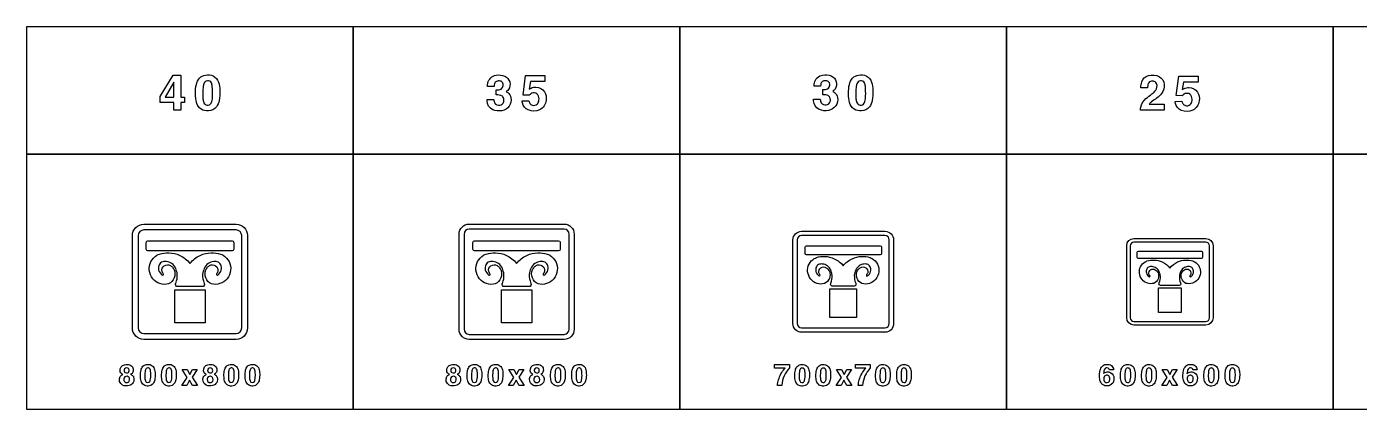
# Model space of a CAD drawing. Extents: x 0 to 18160, y 0 to 2655.
# Drawn here: x 0 to 9262, y 0 to 2655 of the extents above; entities that cross this region are included whole.
import ezdxf

# ---------------------------------------------------------------- set-up
doc = ezdxf.new("R2010")
doc.units = 0
doc.header["$MEASUREMENT"] = 0

msp = doc.modelspace()

# ---------------------------------------------------------------- linework, layer by layer
for points in [[(0, 1770), (2270, 1770), (2270, 2655), (0, 2655)], [(2270, 1770), (4540, 1770), (4540, 2655), (2270, 2655)], [(4540, 1770), (6810, 1770), (6810, 2655), (4540, 2655)], [(6810, 1770), (9080, 1770), (9080, 2655), (6810, 2655)], [(9080, 1770), (11350, 1770), (11350, 2655), (9080, 2655)], [(927.496, 2171.35), (1017.9, 2317.79), (1070.98, 2317.79), (1070.98, 2166.57), (1097.95, 2166.57), (1097.95, 2128.53), (1070.98, 2128.53), (1070.98, 2076.28), (1023.46, 2076.28), (1023.46, 2128.53), (927.496, 2128.53)], [(1023.46, 2269.13), (963.474, 2166.57), (1023.46, 2166.57)], [(0, 0), (2270, 0), (2270, 1770), (0, 1770)], [(2270, 0), (4540, 0), (4540, 1770), (2270, 1770)], [(4540, 0), (6810, 0), (6810, 1770), (4540, 1770)], [(6810, 0), (9080, 0), (9080, 1770), (6810, 1770)], [(9080, 0), (11350, 0), (11350, 1770), (9080, 1770)], [(5675, 835.645), (5767.5, 835.645), (5767.5, 636.132), (5675, 636.132), (5582.5, 636.132), (5582.5, 835.645)], [(7945, 842.695), (8024.28, 842.695), (8024.28, 671.685), (7945, 671.685), (7865.72, 671.685), (7865.72, 842.695)], [(1135, 828.594), (1240.71, 828.594), (1240.71, 600.579), (1135, 600.579), (1029.29, 600.579), (1029.29, 828.594)], [(3405, 828.594), (3510.71, 828.594), (3510.71, 600.579), (3405, 600.579), (3299.29, 600.579), (3299.29, 828.594)], [(1115.2, 221.769), (1080.08, 276.319), (1114.84, 276.319), (1133.11, 242.267), (1151.83, 276.319), (1185.98, 276.319), (1150.44, 222.29), (1186.95, 166.272), (1152.4, 166.272), (1132.54, 202.362), (1112.14, 166.272), (1077.99, 166.272)], [(3385.19, 221.769), (3350.07, 276.319), (3384.84, 276.319), (3403.11, 242.267), (3421.83, 276.319), (3455.97, 276.319), (3420.43, 222.29), (3456.95, 166.271), (3422.4, 166.271), (3402.54, 202.361), (3382.14, 166.271), (3347.99, 166.271)], [(5662.41, 221.387), (5627.29, 275.936), (5662.06, 275.936), (5680.33, 241.884), (5699.05, 275.936), (5733.19, 275.936), (5697.65, 221.908), (5734.17, 165.889), (5699.62, 165.889), (5679.76, 201.979), (5659.35, 165.889), (5625.21, 165.889)], [(7925.79, 221.523), (7890.67, 276.072), (7925.43, 276.072), (7943.7, 242.02), (7962.42, 276.072), (7996.57, 276.072), (7961.03, 222.044), (7997.54, 166.025), (7962.99, 166.025), (7943.13, 202.115), (7922.73, 166.025), (7888.58, 166.025)]]:
    msp.add_lwpolyline(points, close=True)
for points in [[(1173.29, 2191.65, -0.0563084), (1179.33, 2254.48, -0.130301), (1201.53, 2298.28, -0.174843), (1243.35, 2319.69, -0.147552), (1296.47, 2313.05, -0.192146), (1333.28, 2269.88, -0.0833996), (1342.52, 2212.85, -0.0545507), (1337.51, 2142.08, -0.116773), (1318.43, 2098, -0.221099), (1263.57, 2070.32, -0.162564), (1212.11, 2082.84, -0.174743), (1180.84, 2128.26, -0.0640867), (1173.37, 2186.95)], [(3199.84, 2150.87), (3246.2, 2150.87, 0.0411845), (3248.26, 2135.66, 0.335066), (3278.75, 2110.39, 0.276505), (3310.74, 2124.92, 0.158203), (3316.31, 2145.65, 0.0878221), (3313.34, 2161.57, 0.217575), (3294.82, 2178.43, 0.0882727), (3273.57, 2181.56), (3262.75, 2181.56), (3262.75, 2216.82, 0.0282129), (3282.34, 2217.42, 0.50028), (3309.32, 2262.91, 0.235001), (3290.79, 2277.96, 0.165496), (3265.12, 2275.67, 0.220849), (3250.9, 2259.12, 0.055705), (3248.02, 2240.92), (3203.2, 2240.92, -0.0488003), (3204.97, 2263.51, -0.30773), (3262.59, 2318.01, -0.146685), (3322.07, 2312.08, -0.469869), (3348.61, 2219.31, -0.0891152), (3336.57, 2207.54), (3332.3, 2204.54, -0.0245333), (3343.48, 2198.14, -0.202429), (3365.75, 2161.45, -0.422325), (3303.08, 2072, -0.154301), (3238.98, 2079.19, -0.287878), (3199.96, 2139.89, -0.0143877)], [(3442.43, 2139.57), (3489.39, 2141.35, 0.0452719), (3495.79, 2125.12, 0.0567733), (3500.53, 2118.25, 0.070207), (3504.95, 2114.77, 0.264984), (3540.97, 2112.87, 0.20748), (3558.38, 2135.98, 0.147389), (3557.24, 2174.01, 0.308532), (3527.86, 2195.42, 0.215743), (3498.08, 2185.19, 0.028781), (3492.71, 2178.95), (3450.09, 2180.96), (3467.91, 2315.64), (3601.95, 2315.64), (3601.95, 2273.77), (3501.51, 2273.77), (3492.55, 2221.76, -0.0211252), (3505.46, 2229.3, -0.121371), (3538.8, 2235.15, -0.244671), (3598.59, 2203.2, -0.173069), (3610.16, 2144.07, -0.256779), (3564.98, 2078.08, -0.199585), (3485.44, 2077.01, -0.245625), (3445.16, 2125.91, -0.0170062)], [(5469.08, 2152.29), (5515.45, 2152.29, 0.0411845), (5517.5, 2137.08, 0.335066), (5547.99, 2111.8, 0.276505), (5579.98, 2126.34, 0.158203), (5585.55, 2147.07, 0.0878221), (5582.59, 2162.99, 0.217575), (5564.07, 2179.85, 0.0882727), (5542.82, 2182.97), (5532, 2182.97), (5532, 2218.24, 0.0282129), (5551.59, 2218.83, 0.50028), (5578.56, 2264.33, 0.235001), (5560.04, 2279.38, 0.165496), (5534.37, 2277.09, 0.220849), (5520.15, 2260.54, 0.055705), (5517.27, 2242.33), (5472.44, 2242.33, -0.0488003), (5474.22, 2264.92, -0.30773), (5531.84, 2319.43, -0.146685), (5591.32, 2313.5, -0.469869), (5617.86, 2220.73, -0.0891152), (5605.81, 2208.96), (5601.55, 2205.96, -0.0245333), (5612.72, 2199.56, -0.202429), (5635, 2162.87, -0.422325), (5572.32, 2073.41, -0.154301), (5508.22, 2080.6, -0.287878), (5469.2, 2141.31, -0.0143877)], [(5711.68, 2191.65, -0.0563084), (5717.72, 2254.48, -0.130301), (5739.91, 2298.28, -0.174843), (5781.74, 2319.69, -0.147552), (5834.86, 2313.05, -0.192146), (5871.67, 2269.88, -0.0833996), (5880.91, 2212.85, -0.0545507), (5875.89, 2142.08, -0.116773), (5856.82, 2098, -0.221099), (5801.96, 2070.32, -0.162564), (5750.5, 2082.84, -0.174743), (5719.22, 2128.26, -0.0640867), (5711.76, 2186.95)], [(7741.06, 2074.79, -0.0640343), (7742.32, 2095.72, -0.161687), (7778.14, 2156.27, -0.0283718), (7819.97, 2188.65, 0.0545111), (7840.86, 2206.58, 0.192461), (7855.83, 2246.12, 0.234238), (7842.24, 2272.5, 0.196223), (7816.93, 2277.28, 0.252425), (7795.01, 2260.1, 0.0856617), (7790.86, 2243.08, 0.0202329), (7790.15, 2231.39), (7743.51, 2231.39, -0.0983795), (7749.55, 2272.7, -0.245047), (7795.72, 2315.83, -0.207102), (7872.69, 2307.49, -0.233443), (7905.15, 2255.16, -0.20961), (7886.99, 2190.98, -0.0785124), (7853.06, 2159.51, 0.0107372), (7817.24, 2133.72, 0.0665092), (7801.37, 2117.68), (7905.86, 2117.68), (7905.86, 2074.79)], [(1224.67, 2161.12, 0.0124589), (1225.19, 2154.8, 0.0668192), (1230.8, 2129.4, 0.615362), (1281.7, 2123.79, 0.0726881), (1287.15, 2136.83, 0.0588562), (1291.85, 2174.11, 0.0389037), (1290.23, 2241.09, 0.084671), (1283.64, 2264.43, 0.156013), (1272.18, 2276.6, 0.143208), (1256.47, 2279.56, 0.172584), (1240.71, 2273.36, 0.132565), (1230.76, 2257.8, 0.0498315), (1226.21, 2236.08, 0.0368731)], [(5763.06, 2161.12, 0.0124589), (5763.57, 2154.8, 0.0668192), (5769.18, 2129.4, 0.615362), (5820.09, 2123.79, 0.0726881), (5825.54, 2136.83, 0.0588562), (5830.24, 2174.11, 0.0389037), (5828.62, 2241.09, 0.084671), (5822.02, 2264.43, 0.156013), (5810.57, 2276.6, 0.143208), (5794.85, 2279.56, 0.172584), (5779.09, 2273.36, 0.132565), (5769.14, 2257.8, 0.0498315), (5764.6, 2236.08, 0.0368731)], [(7981.21, 2136.73), (8028.17, 2138.5, 0.0452719), (8034.56, 2122.27, 0.0567733), (8039.3, 2115.4, 0.070207), (8043.73, 2111.92, 0.264984), (8079.74, 2110.03, 0.20748), (8097.16, 2133.13, 0.147389), (8096.02, 2171.17, 0.308532), (8066.63, 2192.57, 0.215743), (8036.85, 2182.34, 0.028781), (8031.48, 2176.1), (7988.87, 2178.12), (8006.68, 2312.79), (8140.72, 2312.79), (8140.72, 2270.93), (8040.29, 2270.93), (8031.33, 2218.92, -0.0211252), (8044.24, 2226.46, -0.121371), (8077.57, 2232.3, -0.244671), (8137.37, 2200.35, -0.173069), (8148.94, 2141.23, -0.256779), (8103.76, 2075.23, -0.199585), (8024.22, 2074.17, -0.245625), (7983.93, 2123.06, -0.0170062)], [(815, 485, -0.414213), (735, 565), (735, 1205, -0.414213), (815, 1285), (1455, 1285, -0.414213), (1535, 1205), (1535, 565, -0.414213), (1455, 485)], [(815, 525), (1455, 525, 0.414213), (1495, 565), (1495, 1205, 0.414213), (1455, 1245), (815, 1245, 0.414213), (775, 1205), (775, 565, 0.414213)], [(3075, 485, -0.414213), (3005, 555), (3005, 1215, -0.414213), (3075, 1285), (3735, 1285, -0.414213), (3805, 1215), (3805, 555, -0.414213), (3735, 485)], [(3075, 520), (3735, 520, 0.414213), (3770, 555), (3770, 1215, 0.414213), (3735, 1250), (3075, 1250, 0.414213), (3040, 1215), (3040, 555, 0.414213)], [(5385, 535, -0.414213), (5325, 595), (5325, 1175, -0.414213), (5385, 1235), (5965, 1235, -0.414213), (6025, 1175), (6025, 595, -0.414213), (5965, 535)], [(5385, 565), (5965, 565, 0.414213), (5995, 595), (5995, 1175, 0.414213), (5965, 1205), (5385, 1205, 0.414213), (5355, 1175), (5355, 595, 0.414213)], [(1135, 1169.42), (1427.23, 1169.42, -0.413734), (1438.65, 1158), (1438.65, 1110.34, -0.413705), (1427.23, 1098.92), (1135, 1098.92), (842.767, 1098.92, -0.413705), (831.349, 1110.34), (831.349, 1158, -0.413734), (842.767, 1169.42)], [(3405, 1169.42), (3697.23, 1169.42, -0.413734), (3708.65, 1158), (3708.65, 1110.34, -0.413705), (3697.23, 1098.92), (3405, 1098.92), (3112.77, 1098.92, -0.413705), (3101.35, 1110.34), (3101.35, 1158, -0.413734), (3112.77, 1169.42)], [(5675, 1133.87), (5930.7, 1133.87, -0.413734), (5940.69, 1123.88), (5940.69, 1082.17, -0.413705), (5930.7, 1072.18), (5675, 1072.18), (5419.3, 1072.18, -0.413705), (5409.31, 1082.17), (5409.31, 1123.88, -0.413734), (5419.3, 1133.87)], [(7695, 585, -0.414213), (7645, 635), (7645, 1135, -0.414213), (7695, 1185), (8195, 1185, -0.414213), (8245, 1135), (8245, 635, -0.414213), (8195, 585)], [(7695, 610), (8195, 610, 0.414213), (8220, 635), (8220, 1135, 0.414213), (8195, 1160), (7695, 1160, 0.414213), (7670, 1135), (7670, 635, 0.414213)], [(1135, 1012.26, -0.116378), (1206.01, 1068, -0.10322), (1281.74, 1086.09, -0.0850337), (1347.52, 1077.18, -0.0331284), (1364.77, 1069.19, -0.2923), (1417.71, 964.768, -0.141222), (1392.98, 905.629, -0.290741), (1283.7, 870.373, -0.392355), (1244.91, 969.094, -0.0552671), (1253.57, 981.643, -0.0946831), (1270.59, 996.797, -0.670391), (1328.95, 956.363, -0.0974226), (1323.6, 945.436, 0.0588789), (1320.17, 939.72, 0.919445), (1327.03, 931.3, 0.0476419), (1335.12, 937.628, 0.217203), (1354.08, 977.872, 0.15989), (1344.14, 1010.5, 0.119607), (1332.33, 1021.1, 0.133175), (1299.67, 1025.83, 0.135542), (1260.92, 1011.18, 0.152632), (1233.92, 976.882, 0.059858), (1227.56, 959.067, 0.0141062), (1224.45, 948.84, 0.110106), (1228.17, 890.517), (1233.75, 873.941, 0.0102439), (1234.5, 871.981, -0.562342), (1221.8, 851.221), (1135, 851.221), (1048.2, 851.221, -0.562342), (1035.5, 871.981, 0.0102439), (1036.25, 873.941), (1041.84, 890.517, 0.110106), (1045.55, 948.84, 0.0141062), (1042.44, 959.067, 0.059858), (1036.08, 976.882, 0.152632), (1009.09, 1011.18, 0.135542), (970.329, 1025.83, 0.133175), (937.671, 1021.1, 0.119607), (925.861, 1010.5, 0.15989), (915.923, 977.872, 0.217203), (934.88, 937.628, 0.0476419), (942.969, 931.3, 0.919445), (949.829, 939.72, 0.0588789), (946.401, 945.436, -0.0974226), (941.054, 956.363, -0.670391), (999.411, 996.797, -0.0946831), (1016.43, 981.643, -0.0552671), (1025.09, 969.094, -0.392355), (986.296, 870.373, -0.290741), (877.017, 905.629, -0.141222), (852.286, 964.768, -0.2923), (905.233, 1069.19, -0.0331284), (922.483, 1077.18, -0.0850337), (988.259, 1086.09, -0.10322), (1063.99, 1068, -0.116378)], [(3405, 1012.26, -0.116378), (3476.01, 1068, -0.10322), (3551.74, 1086.09, -0.0850337), (3617.52, 1077.18, -0.0331284), (3634.77, 1069.19, -0.2923), (3687.71, 964.768, -0.141222), (3662.98, 905.629, -0.290741), (3553.7, 870.373, -0.392355), (3514.91, 969.094, -0.0552671), (3523.57, 981.643, -0.0946831), (3540.59, 996.797, -0.670391), (3598.95, 956.363, -0.0974226), (3593.6, 945.436, 0.0588789), (3590.17, 939.72, 0.919445), (3597.03, 931.3, 0.0476419), (3605.12, 937.628, 0.217203), (3624.08, 977.872, 0.15989), (3614.14, 1010.5, 0.119607), (3602.33, 1021.1, 0.133175), (3569.67, 1025.83, 0.135542), (3530.92, 1011.18, 0.152632), (3503.92, 976.882, 0.059858), (3497.56, 959.067, 0.0141062), (3494.45, 948.84, 0.110106), (3498.17, 890.517), (3503.75, 873.941, 0.0102439), (3504.5, 871.981, -0.562342), (3491.8, 851.221), (3405, 851.221), (3318.2, 851.221, -0.562342), (3305.5, 871.981, 0.0102439), (3306.25, 873.941), (3311.84, 890.517, 0.110106), (3315.55, 948.84, 0.0141062), (3312.44, 959.067, 0.059858), (3306.08, 976.882, 0.152632), (3279.09, 1011.18, 0.135542), (3240.33, 1025.83, 0.133175), (3207.67, 1021.1, 0.119607), (3195.86, 1010.5, 0.15989), (3185.92, 977.872, 0.217203), (3204.88, 937.628, 0.0476419), (3212.97, 931.3, 0.919445), (3219.83, 939.72, 0.0588789), (3216.4, 945.436, -0.0974226), (3211.05, 956.363, -0.670391), (3269.41, 996.797, -0.0946831), (3286.43, 981.643, -0.0552671), (3295.09, 969.094, -0.392355), (3256.3, 870.373, -0.290741), (3147.02, 905.629, -0.141222), (3122.29, 964.768, -0.2923), (3175.23, 1069.19, -0.0331284), (3192.48, 1077.18, -0.0850337), (3258.26, 1086.09, -0.10322), (3333.99, 1068, -0.116378)], [(5675, 996.355, -0.116378), (5737.14, 1045.13, -0.10322), (5803.4, 1060.95, -0.0850337), (5860.95, 1053.16, -0.0331284), (5876.05, 1046.17, -0.2923), (5922.37, 954.797, -0.141222), (5900.74, 903.051, -0.290741), (5805.12, 872.201, -0.392355), (5771.17, 958.582, -0.0552671), (5778.75, 969.563, -0.0946831), (5793.64, 982.822, -0.670391), (5844.7, 947.442, -0.0974226), (5840.02, 937.882, 0.0588789), (5837.02, 932.88, 0.919445), (5843.03, 925.513, 0.0476419), (5850.11, 931.05, 0.217203), (5866.69, 966.263, 0.15989), (5858, 994.809, 0.119607), (5847.66, 1004.09, 0.133175), (5819.09, 1008.23, 0.135542), (5785.18, 995.411, 0.152632), (5761.56, 965.397, 0.059858), (5755.99, 949.809, 0.0141062), (5753.27, 940.86, 0.110106), (5756.52, 889.827), (5761.4, 875.323, 0.0102439), (5762.07, 873.608, -0.562342), (5750.95, 855.443), (5675, 855.443), (5599.05, 855.443, -0.562342), (5587.93, 873.608, 0.0102439), (5588.6, 875.323), (5593.48, 889.827, 0.110106), (5596.73, 940.86, 0.0141062), (5594.01, 949.809, 0.059858), (5588.44, 965.397, 0.152632), (5564.82, 995.411, 0.135542), (5530.91, 1008.23, 0.133175), (5502.34, 1004.09, 0.119607), (5492, 994.809, 0.15989), (5483.31, 966.263, 0.217203), (5499.9, 931.05, 0.0476419), (5506.97, 925.513, 0.919445), (5512.98, 932.88, 0.0588789), (5509.98, 937.882, -0.0974226), (5505.3, 947.442, -0.670391), (5556.36, 982.822, -0.0946831), (5571.25, 969.563, -0.0552671), (5578.83, 958.582, -0.392355), (5544.88, 872.201, -0.290741), (5449.26, 903.051, -0.141222), (5427.63, 954.797, -0.2923), (5473.95, 1046.17, -0.0331284), (5489.05, 1053.16, -0.0850337), (5546.6, 1060.95, -0.10322), (5612.86, 1045.13, -0.116378)], [(7945, 1098.32), (8164.17, 1098.32, -0.413734), (8172.74, 1089.75), (8172.74, 1054, -0.413705), (8164.17, 1045.44), (7945, 1045.44), (7725.83, 1045.44, -0.413705), (7717.26, 1054), (7717.26, 1089.75, -0.413734), (7725.83, 1098.32)], [(7945, 980.447, -0.116378), (7998.26, 1022.25, -0.10322), (8055.06, 1035.82, -0.0850337), (8104.39, 1029.13, -0.0331284), (8117.33, 1023.14, -0.2923), (8157.04, 944.826, -0.141222), (8138.49, 900.472, -0.290741), (8056.53, 874.03, -0.392355), (8027.43, 948.07, -0.0552671), (8033.93, 957.482, -0.0946831), (8046.69, 968.848, -0.670391), (8090.46, 938.522, -0.0974226), (8086.45, 930.327, 0.0588789), (8083.88, 926.04, 0.919445), (8089.02, 919.725, 0.0476419), (8095.09, 924.471, 0.217203), (8109.31, 954.654, 0.15989), (8101.85, 979.122, 0.119607), (8093, 987.076, 0.133175), (8068.5, 990.624, 0.135542), (8039.44, 979.638, 0.152632), (8019.19, 953.911, 0.059858), (8014.42, 940.55, 0.0141062), (8012.09, 932.88, 0.110106), (8014.87, 889.138), (8019.06, 876.706, 0.0102439), (8019.63, 875.236, -0.562342), (8010.1, 859.666), (7945, 859.666), (7879.9, 859.666, -0.562342), (7870.37, 875.236, 0.0102439), (7870.94, 876.706), (7875.13, 889.138, 0.110106), (7877.91, 932.88, 0.0141062), (7875.58, 940.55, 0.059858), (7870.81, 953.911, 0.152632), (7850.56, 979.638, 0.135542), (7821.5, 990.624, 0.133175), (7797, 987.076, 0.119607), (7788.15, 979.122, 0.15989), (7780.69, 954.654, 0.217203), (7794.91, 924.471, 0.0476419), (7800.98, 919.725, 0.919445), (7806.12, 926.04, 0.0588789), (7803.55, 930.327, -0.0974226), (7799.54, 938.522, -0.670391), (7843.31, 968.848, -0.0946831), (7856.07, 957.482, -0.0552671), (7862.57, 948.07, -0.392355), (7833.47, 874.03, -0.290741), (7751.51, 900.472, -0.141222), (7732.96, 944.826, -0.2923), (7772.67, 1023.14, -0.0331284), (7785.61, 1029.13, -0.0850337), (7834.94, 1035.82, -0.10322), (7891.74, 1022.25, -0.116378)], [(667.968, 242.323, -0.0382282), (664.485, 243.627, -0.270406), (649.106, 267.703, -0.377372), (679.437, 309.622, -0.15371), (717.921, 307.513, -0.416366), (738.324, 258.058, -0.173733), (723.774, 243.674), (722.328, 242.987, -0.0479914), (731.997, 238.034, -0.173856), (743.608, 221.873, -0.440125), (712.542, 164.243, -0.184), (667.115, 168.106, -0.410286), (649.627, 226.897, -0.151435), (664.035, 240.357)], [(677.305, 267.821, 0.0587981), (678.182, 263.887, 0.18403), (685.267, 254.717, 0.217144), (702.684, 253.485, 0.192437), (710.883, 260.57, 0.157808), (712.542, 273.982, 0.166677), (707.968, 282.821, 0.173614), (695.954, 287.323, 0.2359), (681.001, 280.902, 0.184791)], [(791.138, 234.258, -0.0563084), (794.763, 271.959, -0.130301), (808.081, 298.238, -0.174843), (833.176, 311.082, -0.147552), (865.048, 307.101, -0.192146), (887.133, 281.201, -0.0833996), (892.678, 246.983, -0.0545507), (889.668, 204.518, -0.116773), (878.223, 178.073, -0.221099), (845.308, 161.461, -0.162564), (814.432, 168.973, -0.174743), (795.664, 196.224, -0.0640867), (791.185, 231.438)], [(821.967, 215.94, 0.0124589), (822.275, 212.149, 0.0668192), (825.64, 196.912, 0.615362), (856.185, 193.547, 0.0726881), (859.455, 201.367, 0.0588562), (862.275, 223.736, 0.0389037), (861.304, 263.926, 0.084671), (857.346, 277.93, 0.156013), (850.474, 285.229, 0.143208), (841.043, 287.006, 0.172584), (831.588, 283.286, 0.132565), (825.616, 273.949, 0.0498315), (822.891, 260.916, 0.0368731)], [(937.884, 234.249, -0.0563084), (941.51, 271.95, -0.130301), (954.827, 298.23, -0.174843), (979.922, 311.073, -0.147552), (1011.79, 307.092, -0.192146), (1033.88, 281.192, -0.0833996), (1039.42, 246.974, -0.0545507), (1036.41, 204.509, -0.116773), (1024.97, 178.064, -0.221099), (992.055, 161.452, -0.162564), (961.178, 168.964, -0.174743), (942.41, 196.215, -0.0640867), (937.931, 231.429)], [(968.713, 215.931, 0.0124589), (969.021, 212.14, 0.0668192), (972.386, 196.903, 0.615362), (1002.93, 193.538, 0.0726881), (1006.2, 201.358, 0.0588562), (1009.02, 223.727, 0.0389037), (1008.05, 263.917, 0.084671), (1004.09, 277.922, 0.156013), (997.22, 285.22, 0.143208), (987.789, 286.997, 0.172584), (978.334, 283.277, 0.132565), (972.363, 273.94, 0.0498315), (969.637, 260.907, 0.0368731)], [(1248.01, 242.296, -0.0382282), (1244.53, 243.599, -0.270406), (1229.15, 267.675, -0.377372), (1259.48, 309.594, -0.15371), (1297.96, 307.485, -0.416366), (1318.36, 258.03, -0.173733), (1303.82, 243.646), (1302.37, 242.959, -0.0479914), (1312.04, 238.007, -0.173856), (1323.65, 221.846, -0.440125), (1292.58, 164.215, -0.184), (1247.16, 168.078, -0.410286), (1229.67, 226.869, -0.151435), (1244.08, 240.329)], [(1257.35, 267.793, 0.0587981), (1258.22, 263.86, 0.18403), (1265.31, 254.689, 0.217144), (1282.73, 253.457, 0.192437), (1290.92, 260.542, 0.157808), (1292.58, 273.955, 0.166677), (1288.01, 282.793, 0.173614), (1276, 287.296, 0.2359), (1261.04, 280.874, 0.184791)], [(1371.18, 234.284, -0.0563084), (1374.8, 271.986, -0.130301), (1388.12, 298.265, -0.174843), (1413.22, 311.109, -0.147552), (1445.09, 307.128, -0.192146), (1467.17, 281.228, -0.0833996), (1472.72, 247.01, -0.0545507), (1469.71, 204.545, -0.116773), (1458.26, 178.1, -0.221099), (1425.35, 161.488, -0.162564), (1394.47, 169, -0.174743), (1375.71, 196.251, -0.0640867), (1371.23, 231.465)], [(1402.01, 215.967, 0.0124589), (1402.32, 212.175, 0.0668192), (1405.68, 196.939, 0.615362), (1436.23, 193.574, 0.0726881), (1439.5, 201.394, 0.0588562), (1442.32, 223.763, 0.0389037), (1441.34, 263.953, 0.084671), (1437.39, 277.957, 0.156013), (1430.52, 285.256, 0.143208), (1421.08, 287.033, 0.172584), (1411.63, 283.313, 0.132565), (1405.66, 273.976, 0.0498315), (1402.93, 260.943, 0.0368731)], [(1517.93, 234.312, -0.0563084), (1521.55, 272.013, -0.130301), (1534.87, 298.293, -0.174843), (1559.96, 311.136, -0.147552), (1591.84, 307.155, -0.192146), (1613.92, 281.255, -0.0833996), (1619.47, 247.037, -0.0545507), (1616.46, 204.573, -0.116773), (1605.01, 178.127, -0.221099), (1572.1, 161.516, -0.162564), (1541.22, 169.028, -0.174743), (1522.45, 196.279, -0.0640867), (1517.97, 231.492)], [(1548.75, 215.994, 0.0124589), (1549.06, 212.203, 0.0668192), (1552.43, 196.966, 0.615362), (1582.97, 193.601, 0.0726881), (1586.24, 201.421, 0.0588562), (1589.06, 223.791, 0.0389037), (1588.09, 263.98, 0.084671), (1584.13, 277.985, 0.156013), (1577.26, 285.283, 0.143208), (1567.83, 287.061, 0.172584), (1558.38, 283.34, 0.132565), (1552.4, 274.004, 0.0498315), (1549.68, 260.971, 0.0368731)], [(2937.96, 242.323, -0.0382282), (2934.48, 243.627, -0.270406), (2919.1, 267.702, -0.377372), (2949.43, 309.622, -0.15371), (2987.91, 307.513, -0.416366), (3008.32, 258.058, -0.173733), (2993.77, 243.674), (2992.32, 242.987, -0.0479914), (3001.99, 238.034, -0.173856), (3013.6, 221.873, -0.440125), (2982.54, 164.243, -0.184), (2937.11, 168.105, -0.410286), (2919.62, 226.897, -0.151435), (2934.03, 240.357)], [(2947.3, 267.821, 0.0587981), (2948.18, 263.887, 0.18403), (2955.26, 254.717, 0.217144), (2972.68, 253.485, 0.192437), (2980.88, 260.57, 0.157808), (2982.54, 273.982, 0.166677), (2977.96, 282.821, 0.173614), (2965.95, 287.323, 0.2359), (2951, 280.902, 0.184791)], [(3061.13, 234.257, -0.0563084), (3064.76, 271.959, -0.130301), (3078.07, 298.238, -0.174843), (3103.17, 311.082, -0.147552), (3135.04, 307.101, -0.192146), (3157.13, 281.2, -0.0833996), (3162.67, 246.982, -0.0545507), (3159.66, 204.518, -0.116773), (3148.22, 178.073, -0.221099), (3115.3, 161.461, -0.162564), (3084.43, 168.973, -0.174743), (3065.66, 196.224, -0.0640867), (3061.18, 231.437)], [(3091.96, 215.94, 0.0124589), (3092.27, 212.148, 0.0668192), (3095.63, 196.911, 0.615362), (3126.18, 193.546, 0.0726881), (3129.45, 201.366, 0.0588562), (3132.27, 223.736, 0.0389037), (3131.3, 263.926, 0.084671), (3127.34, 277.93, 0.156013), (3120.47, 285.229, 0.143208), (3111.04, 287.006, 0.172584), (3101.58, 283.286, 0.132565), (3095.61, 273.949, 0.0498315), (3092.89, 260.916, 0.0368731)], [(3207.88, 234.248, -0.0563084), (3211.5, 271.95, -0.130301), (3224.82, 298.229, -0.174843), (3249.92, 311.073, -0.147552), (3281.79, 307.092, -0.192146), (3303.87, 281.192, -0.0833996), (3309.42, 246.974, -0.0545507), (3306.41, 204.509, -0.116773), (3294.96, 178.064, -0.221099), (3262.05, 161.452, -0.162564), (3231.17, 168.964, -0.174743), (3212.4, 196.215, -0.0640867), (3207.93, 231.428)], [(3238.71, 215.931, 0.0124589), (3239.02, 212.139, 0.0668192), (3242.38, 196.902, 0.615362), (3272.93, 193.537, 0.0726881), (3276.2, 201.357, 0.0588562), (3279.02, 223.727, 0.0389037), (3278.04, 263.917, 0.084671), (3274.09, 277.921, 0.156013), (3267.21, 285.22, 0.143208), (3257.78, 286.997, 0.172584), (3248.33, 283.277, 0.132565), (3242.36, 273.94, 0.0498315), (3239.63, 260.907, 0.0368731)], [(3518, 242.296, -0.0382282), (3514.52, 243.599, -0.270406), (3499.14, 267.675, -0.377372), (3529.47, 309.594, -0.15371), (3567.96, 307.485, -0.416366), (3588.36, 258.03, -0.173733), (3573.81, 243.646), (3572.36, 242.959, -0.0479914), (3582.03, 238.007, -0.173856), (3593.64, 221.845, -0.440125), (3562.58, 164.215, -0.184), (3517.15, 168.078, -0.410286), (3499.66, 226.869, -0.151435), (3514.07, 240.329)], [(3527.34, 267.793, 0.0587981), (3528.22, 263.86, 0.18403), (3535.3, 254.689, 0.217144), (3552.72, 253.457, 0.192437), (3560.92, 260.542, 0.157808), (3562.58, 273.954, 0.166677), (3558, 282.793, 0.173614), (3545.99, 287.296, 0.2359), (3531.04, 280.874, 0.184791)], [(3641.17, 234.284, -0.0563084), (3644.8, 271.986, -0.130301), (3658.12, 298.265, -0.174843), (3683.21, 311.109, -0.147552), (3715.08, 307.128, -0.192146), (3737.17, 281.227, -0.0833996), (3742.71, 247.009, -0.0545507), (3739.7, 204.545, -0.116773), (3728.26, 178.099, -0.221099), (3695.34, 161.488, -0.162564), (3664.47, 169, -0.174743), (3645.7, 196.251, -0.0640867), (3641.22, 231.464)], [(3672, 215.967, 0.0124589), (3672.31, 212.175, 0.0668192), (3675.68, 196.938, 0.615362), (3706.22, 193.573, 0.0726881), (3709.49, 201.393, 0.0588562), (3712.31, 223.763, 0.0389037), (3711.34, 263.953, 0.084671), (3707.38, 277.957, 0.156013), (3700.51, 285.256, 0.143208), (3691.08, 287.033, 0.172584), (3681.62, 283.313, 0.132565), (3675.65, 273.976, 0.0498315), (3672.93, 260.943, 0.0368731)], [(3787.92, 234.312, -0.0563084), (3791.54, 272.013, -0.130301), (3804.86, 298.293, -0.174843), (3829.96, 311.136, -0.147552), (3861.83, 307.155, -0.192146), (3883.91, 281.255, -0.0833996), (3889.46, 247.037, -0.0545507), (3886.45, 204.572, -0.116773), (3875, 178.127, -0.221099), (3842.09, 161.515, -0.162564), (3811.21, 169.027, -0.174743), (3792.45, 196.278, -0.0640867), (3787.97, 231.492)], [(3818.75, 215.994, 0.0124589), (3819.06, 212.203, 0.0668192), (3822.42, 196.966, 0.615362), (3852.97, 193.601, 0.0726881), (3856.24, 201.421, 0.0588562), (3859.06, 223.79, 0.0389037), (3858.09, 263.98, 0.084671), (3854.13, 277.985, 0.156013), (3847.26, 285.283, 0.143208), (3837.82, 287.06, 0.172584), (3828.37, 283.34, 0.132565), (3822.4, 274.004, 0.0498315), (3819.67, 260.97, 0.0368731)], [(5197.97, 311.538), (5301.72, 311.538), (5301.72, 287.747, 0.17337), (5248.52, 165.709), (5218.19, 165.709, -0.0554097), (5224.99, 205.33, -0.10295), (5266.79, 281.111), (5270.2, 285.353), (5197.97, 285.353)], [(5338.35, 233.875, -0.0563084), (5341.98, 271.576, -0.130301), (5355.29, 297.856, -0.174843), (5380.39, 310.699, -0.147552), (5412.26, 306.718, -0.192146), (5434.35, 280.818, -0.0833996), (5439.89, 246.6, -0.0545507), (5436.88, 204.136, -0.116773), (5425.44, 177.69, -0.221099), (5392.52, 161.079, -0.162564), (5361.65, 168.591, -0.174743), (5342.88, 195.842, -0.0640867), (5338.4, 231.055)], [(5369.18, 215.557, 0.0124589), (5369.49, 211.766, 0.0668192), (5372.85, 196.529, 0.615362), (5403.4, 193.164, 0.0726881), (5406.67, 200.984, 0.0588562), (5409.49, 223.354, 0.0389037), (5408.52, 263.543, 0.084671), (5404.56, 277.548, 0.156013), (5397.69, 284.846, 0.143208), (5388.26, 286.624, 0.172584), (5378.8, 282.903, 0.132565), (5372.83, 273.567, 0.0498315), (5370.1, 260.534, 0.0368731)], [(5485.1, 233.866, -0.0563084), (5488.72, 271.567, -0.130301), (5502.04, 297.847, -0.174843), (5527.14, 310.69, -0.147552), (5559.01, 306.709, -0.192146), (5581.09, 280.809, -0.0833996), (5586.64, 246.591, -0.0545507), (5583.63, 204.127, -0.116773), (5572.18, 177.681, -0.221099), (5539.27, 161.07, -0.162564), (5508.39, 168.582, -0.174743), (5489.62, 195.833, -0.0640867), (5485.14, 231.046)], [(5515.93, 215.548, 0.0124589), (5516.23, 211.757, 0.0668192), (5519.6, 196.52, 0.615362), (5550.14, 193.155, 0.0726881), (5553.41, 200.975, 0.0588562), (5556.23, 223.345, 0.0389037), (5555.26, 263.534, 0.084671), (5551.31, 277.539, 0.156013), (5544.43, 284.837, 0.143208), (5535, 286.615, 0.172584), (5525.55, 282.894, 0.132565), (5519.58, 273.558, 0.0498315), (5516.85, 260.525, 0.0368731)], [(5759.16, 311.51), (5862.9, 311.51), (5862.9, 287.719, 0.17337), (5809.7, 165.681), (5779.37, 165.681, -0.0554097), (5786.17, 205.302, -0.10295), (5827.97, 281.084), (5831.39, 285.325), (5759.16, 285.325)], [(5899.54, 233.902, -0.0563084), (5903.16, 271.603, -0.130301), (5916.48, 297.883, -0.174843), (5941.57, 310.726, -0.147552), (5973.45, 306.745, -0.192146), (5995.53, 280.845, -0.0833996), (6001.08, 246.627, -0.0545507), (5998.07, 204.162, -0.116773), (5986.62, 177.717, -0.221099), (5953.71, 161.106, -0.162564), (5922.83, 168.618, -0.174743), (5904.06, 195.869, -0.0640867), (5899.58, 231.082)], [(5930.36, 215.584, 0.0124589), (5930.67, 211.793, 0.0668192), (5934.04, 196.556, 0.615362), (5964.58, 193.191, 0.0726881), (5967.85, 201.011, 0.0588562), (5970.67, 223.381, 0.0389037), (5969.7, 263.57, 0.084671), (5965.74, 277.575, 0.156013), (5958.87, 284.873, 0.143208), (5949.44, 286.651, 0.172584), (5939.99, 282.93, 0.132565), (5934.01, 273.594, 0.0498315), (5931.29, 260.561, 0.0368731)], [(6046.28, 233.929, -0.0563084), (6049.91, 271.631, -0.130301), (6063.22, 297.91, -0.174843), (6088.32, 310.754, -0.147552), (6120.19, 306.773, -0.192146), (6142.28, 280.872, -0.0833996), (6147.82, 246.654, -0.0545507), (6144.81, 204.19, -0.116773), (6133.37, 177.744, -0.221099), (6100.45, 161.133, -0.162564), (6069.58, 168.645, -0.174743), (6050.81, 195.896, -0.0640867), (6046.33, 231.109)], [(6077.11, 215.612, 0.0124589), (6077.42, 211.82, 0.0668192), (6080.78, 196.583, 0.615362), (6111.33, 193.218, 0.0726881), (6114.6, 201.038, 0.0588562), (6117.42, 223.408, 0.0389037), (6116.45, 263.597, 0.084671), (6112.49, 277.602, 0.156013), (6105.62, 284.901, 0.143208), (6096.19, 286.678, 0.172584), (6086.73, 282.958, 0.132565), (6080.76, 273.621, 0.0498315), (6078.04, 260.588, 0.0368731)], [(7553.86, 273.901), (7525.61, 273.901, 0.0333099), (7523.62, 279.233, 0.308433), (7507.89, 287.93, 0.256298), (7491.16, 277.717, 0.0718547), (7486.8, 266.674, 0.0422837), (7483.79, 247.859, -0.0343264), (7495.07, 255.821, -0.198215), (7524.83, 258.546, -0.294049), (7555.09, 226.603, -0.195966), (7547.53, 181.769, -0.251599), (7509.24, 161.911, -0.162734), (7477.67, 171.224, -0.142524), (7461.25, 194.636, -0.0867955), (7455.85, 229.162, -0.0561633), (7459.19, 267.835, -0.143087), (7476.02, 299.778, -0.165016), (7500.4, 311.366, -0.137094), (7531.63, 307.598, -0.238813), (7552.18, 282.1, -0.0169871)], [(7601.73, 234.02, -0.0563084), (7605.35, 271.721, -0.130301), (7618.67, 298.001, -0.174843), (7643.77, 310.845, -0.147552), (7675.64, 306.864, -0.192146), (7697.72, 280.963, -0.0833996), (7703.27, 246.745, -0.0545507), (7700.26, 204.281, -0.116773), (7688.81, 177.835, -0.221099), (7655.9, 161.224, -0.162564), (7625.02, 168.736, -0.174743), (7606.25, 195.987, -0.0640867), (7601.78, 231.2)], [(7632.56, 215.702, 0.0124589), (7632.86, 211.911, 0.0668192), (7636.23, 196.674, 0.615362), (7666.78, 193.309, 0.0726881), (7670.05, 201.129, 0.0588562), (7672.86, 223.499, 0.0389037), (7671.89, 263.688, 0.084671), (7667.94, 277.693, 0.156013), (7661.06, 284.992, 0.143208), (7651.63, 286.769, 0.172584), (7642.18, 283.049, 0.132565), (7636.21, 273.712, 0.0498315), (7633.48, 260.679, 0.0368731)], [(7748.47, 234.02, -0.0563084), (7752.1, 271.721, -0.130301), (7765.42, 298.001, -0.174843), (7790.51, 310.845, -0.147552), (7822.38, 306.864, -0.192146), (7844.47, 280.963, -0.0833996), (7850.01, 246.745, -0.0545507), (7847, 204.281, -0.116773), (7835.56, 177.835, -0.221099), (7802.64, 161.224, -0.162564), (7771.77, 168.736, -0.174743), (7753, 195.987, -0.0640867), (7748.52, 231.2)], [(7779.3, 215.702, 0.0124589), (7779.61, 211.911, 0.0668192), (7782.98, 196.674, 0.615362), (7813.52, 193.309, 0.0726881), (7816.79, 201.129, 0.0588562), (7819.61, 223.499, 0.0389037), (7818.64, 263.688, 0.084671), (7814.68, 277.693, 0.156013), (7807.81, 284.992, 0.143208), (7798.38, 286.769, 0.172584), (7788.92, 283.049, 0.132565), (7782.95, 273.712, 0.0498315), (7780.23, 260.679, 0.0368731)], [(8133.77, 273.892), (8105.52, 273.892, 0.0333099), (8103.53, 279.224, 0.308433), (8087.8, 287.92, 0.256298), (8071.07, 277.707, 0.0718547), (8066.71, 266.664, 0.0422837), (8063.7, 247.849, -0.0343264), (8074.98, 255.811, -0.198215), (8104.74, 258.536, -0.294049), (8135, 226.593, -0.195966), (8127.44, 181.759, -0.251599), (8089.15, 161.902, -0.162734), (8057.59, 171.214, -0.142524), (8041.16, 194.627, -0.0867955), (8035.76, 229.153, -0.0561633), (8039.1, 267.826, -0.143087), (8055.93, 299.769, -0.165016), (8080.31, 311.356, -0.137094), (8111.54, 307.589, -0.238813), (8132.09, 282.091, -0.0169871)], [(8181.64, 234.038, -0.0563084), (8185.26, 271.739, -0.130301), (8198.58, 298.019, -0.174843), (8223.68, 310.862, -0.147552), (8255.55, 306.881, -0.192146), (8277.63, 280.981, -0.0833996), (8283.18, 246.763, -0.0545507), (8280.17, 204.298, -0.116773), (8268.72, 177.853, -0.221099), (8235.81, 161.242, -0.162564), (8204.93, 168.754, -0.174743), (8186.16, 196.005, -0.0640867), (8181.69, 231.218)], [(8212.47, 215.72, 0.0124589), (8212.78, 211.929, 0.0668192), (8216.14, 196.692, 0.615362), (8246.69, 193.327, 0.0726881), (8249.96, 201.147, 0.0588562), (8252.78, 223.517, 0.0389037), (8251.8, 263.706, 0.084671), (8247.85, 277.711, 0.156013), (8240.97, 285.009, 0.143208), (8231.54, 286.787, 0.172584), (8222.09, 283.066, 0.132565), (8216.12, 273.73, 0.0498315), (8213.39, 260.697, 0.0368731)], [(8328.38, 234.065, -0.0563084), (8332.01, 271.767, -0.130301), (8345.33, 298.046, -0.174843), (8370.42, 310.89, -0.147552), (8402.29, 306.909, -0.192146), (8424.38, 281.008, -0.0833996), (8429.92, 246.79, -0.0545507), (8426.92, 204.326, -0.116773), (8415.47, 177.88, -0.221099), (8382.55, 161.269, -0.162564), (8351.68, 168.781, -0.174743), (8332.91, 196.032, -0.0640867), (8328.43, 231.245)], [(8359.21, 215.748, 0.0124589), (8359.52, 211.956, 0.0668192), (8362.89, 196.719, 0.615362), (8393.43, 193.354, 0.0726881), (8396.7, 201.174, 0.0588562), (8399.52, 223.544, 0.0389037), (8398.55, 263.733, 0.084671), (8394.59, 277.738, 0.156013), (8387.72, 285.037, 0.143208), (8378.29, 286.814, 0.172584), (8368.84, 283.094, 0.132565), (8362.86, 273.757, 0.0498315), (8360.14, 260.724, 0.0368731)], [(674.84, 207.087, 0.0490068), (675.765, 200.381, 0.121824), (679.864, 191.992, 0.229649), (696.878, 185.641, 0.256774), (712.873, 195.57, 0.178638), (714.674, 215.12, 0.196143), (706.475, 226.186, 0.197496), (689.082, 228.271, 0.222887), (677.163, 219.006, 0.124888)], [(1254.88, 207.059, 0.0490068), (1255.81, 200.353, 0.121824), (1259.91, 191.964, 0.229649), (1276.92, 185.613, 0.256774), (1292.91, 195.542, 0.178638), (1294.72, 215.092, 0.196143), (1286.52, 226.158, 0.197496), (1269.12, 228.244, 0.222887), (1257.2, 218.978, 0.124888)], [(2944.83, 207.086, 0.0490068), (2945.76, 200.38, 0.121824), (2949.86, 191.992, 0.229649), (2966.87, 185.641, 0.256774), (2982.87, 195.57, 0.178638), (2984.67, 215.12, 0.196143), (2976.47, 226.186, 0.197496), (2959.08, 228.271, 0.222887), (2947.16, 219.006, 0.124888)], [(3524.88, 207.059, 0.0490068), (3525.8, 200.352, 0.121824), (3529.9, 191.964, 0.229649), (3546.91, 185.613, 0.256774), (3562.91, 195.542, 0.178638), (3564.71, 215.092, 0.196143), (3556.51, 226.158, 0.197496), (3539.12, 228.244, 0.222887), (3527.2, 218.978, 0.124888)], [(7485.38, 212.1, 0.0641861), (7486.63, 201.84, 0.139351), (7492.27, 191.745, 0.240104), (7510.16, 186.129, 0.267924), (7524.24, 196.247, 0.140614), (7527.13, 216.603, 0.112774), (7523.2, 227.693, 0.271024), (7505.59, 236.271, 0.294594), (7487.58, 224.423, 0.0908659)], [(8065.29, 212.091, 0.0641861), (8066.54, 201.83, 0.139351), (8072.18, 191.736, 0.240104), (8090.07, 186.119, 0.267924), (8104.15, 196.238, 0.140614), (8107.04, 216.593, 0.112774), (8103.11, 227.683, 0.271024), (8085.5, 236.262, 0.294594), (8067.49, 224.413, 0.0908659)]]:
    msp.add_lwpolyline(points, format="xyb", close=True)

doc.saveas('drawing.dxf')
